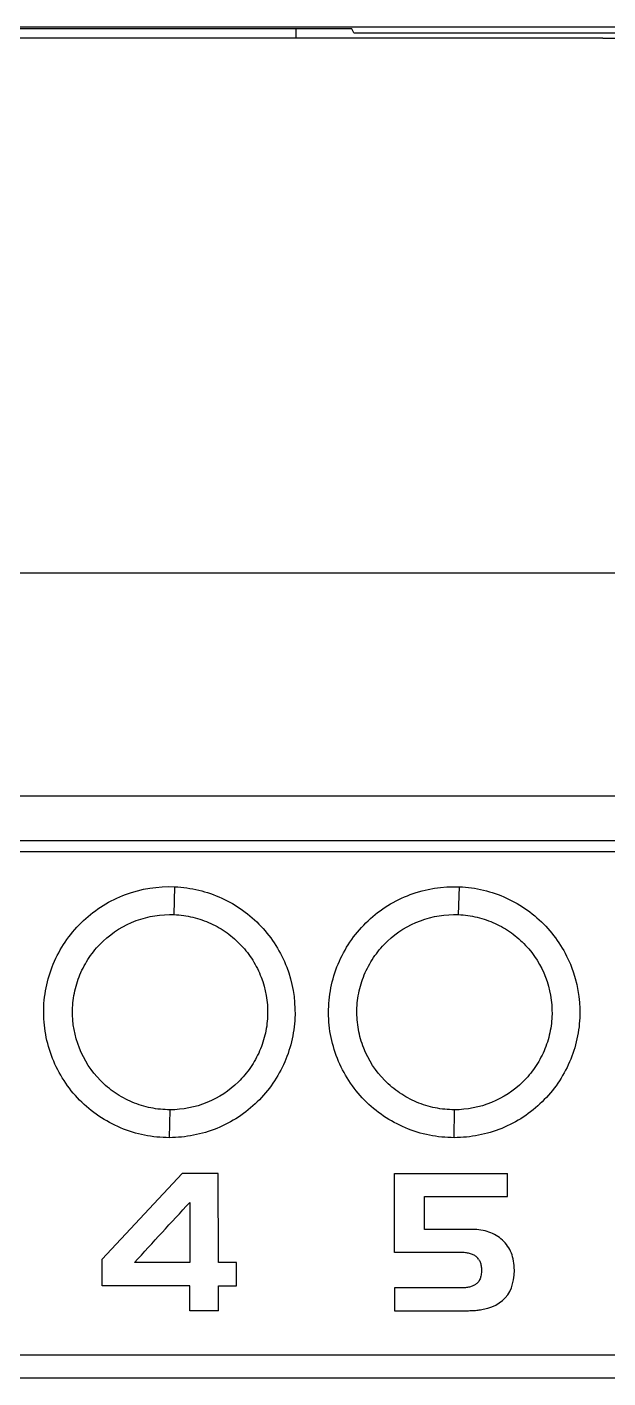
# Model space of a CAD drawing. Extents: x 86 to 639, y 68 to 658.
# Drawn here: x 318.28 to 328.7, y 338.93 to 363.15 of the extents above; entities that cross this region are included whole.
import ezdxf

# ---------------------------------------------------------------- set-up
doc = ezdxf.new("R2010")
doc.units = 0
doc.layers.get('0').update_dxf_attribs({"linetype": 'CONTINUOUS'})

msp = doc.modelspace()

# ---------------------------------------------------------------- linework, layer by layer
at = {"color": 7, "linetype": 'CONTINUOUS'}
for p, q in [((323.107, 362.949), (323.107, 363.118)), ((324.142, 363.046), (324.107, 363.118)), ((324.142, 363.046), (330.071, 363.045)), ((301.358, 348.564), (359.857, 348.564)), ((359.858, 348.364), (301.357, 348.364)), ((320.922, 347.237), (320.93, 347.736)), ((326.02, 347.237), (326.037, 347.736)), ((320.834, 343.238), (320.847, 343.738)), ((325.943, 343.238), (325.947, 343.738)), ((319.63, 341.06), (321.062, 342.598)), ((321.714, 341), (321.711, 342.598)), ((324.873, 341.18), (324.873, 342.598)), ((324.873, 342.598), (326.898, 342.598)), ((326.898, 342.186), (326.898, 342.598)), ((321.199, 342.076), (321.199, 341)), ((325.409, 341.593), (325.409, 342.186)), ((326.307, 341.592), (326.267, 341.593)), ((326.347, 341.59), (326.307, 341.592)), ((326.385, 341.586), (326.347, 341.59)), ((326.423, 341.581), (326.385, 341.586)), ((326.46, 341.574), (326.423, 341.581)), ((326.496, 341.566), (326.46, 341.574)), ((326.531, 341.556), (326.496, 341.566)), ((326.566, 341.545), (326.531, 341.556)), ((326.599, 341.532), (326.566, 341.545)), ((326.632, 341.518), (326.599, 341.532)), ((326.663, 341.502), (326.632, 341.518)), ((326.694, 341.485), (326.663, 341.502)), ((326.724, 341.466), (326.694, 341.485)), ((326.753, 341.446), (326.724, 341.466)), ((326.781, 341.424), (326.753, 341.446)), ((326.808, 341.401), (326.781, 341.424)), ((326.834, 341.376), (326.808, 341.401)), ((326.858, 341.35), (326.834, 341.376)), ((326.88, 341.323), (326.858, 341.35)), ((326.901, 341.295), (326.88, 341.323)), ((326.92, 341.265), (326.901, 341.295)), ((326.938, 341.235), (326.92, 341.265)), ((319.63, 340.584), (319.63, 341.06)), ((326.058, 341.18), (324.873, 341.18)), ((326.081, 341.18), (326.058, 341.18)), ((326.103, 341.179), (326.081, 341.18)), ((326.124, 341.177), (326.103, 341.179)), ((326.145, 341.175), (326.124, 341.177)), ((326.164, 341.173), (326.145, 341.175)), ((326.183, 341.17), (326.164, 341.173)), ((326.202, 341.166), (326.183, 341.17)), ((326.22, 341.162), (326.202, 341.166)), ((326.237, 341.156), (326.22, 341.162)), ((326.253, 341.151), (326.237, 341.156)), ((326.269, 341.145), (326.253, 341.151)), ((326.284, 341.138), (326.269, 341.145)), ((326.298, 341.131), (326.284, 341.138)), ((326.312, 341.123), (326.298, 341.131)), ((326.325, 341.115), (326.312, 341.123)), ((326.337, 341.106), (326.325, 341.115)), ((326.349, 341.096), (326.337, 341.106)), ((326.359, 341.086), (326.349, 341.096)), ((326.369, 341.075), (326.359, 341.086)), ((326.379, 341.063), (326.369, 341.075)), ((326.379, 341.063), (326.387, 341.05)), ((326.387, 341.05), (326.395, 341.037)), ((326.395, 341.037), (326.402, 341.023)), ((326.402, 341.023), (326.408, 341.008)), ((326.954, 341.203), (326.938, 341.235)), ((326.968, 341.17), (326.954, 341.203)), ((326.981, 341.136), (326.968, 341.17)), ((326.991, 341.1), (326.981, 341.136)), ((327.001, 341.064), (326.991, 341.1)), ((327.008, 341.026), (327.001, 341.064)), ((327.014, 340.987), (327.008, 341.026)), ((322.039, 340.584), (322.039, 341)), ((326.408, 341.008), (326.414, 340.992)), ((326.414, 340.992), (326.419, 340.976)), ((326.419, 340.976), (326.423, 340.959)), ((326.426, 340.778), (326.422, 340.758)), ((326.423, 340.959), (326.426, 340.941)), ((326.426, 340.941), (326.429, 340.923)), ((326.428, 340.797), (326.426, 340.778)), ((326.431, 340.818), (326.428, 340.797)), ((326.429, 340.923), (326.431, 340.903)), ((326.431, 340.903), (326.432, 340.883)), ((326.432, 340.84), (326.431, 340.818)), ((326.432, 340.883), (326.432, 340.863)), ((326.432, 340.863), (326.432, 340.84)), ((327.008, 340.692), (327.018, 340.775)), ((327.018, 340.947), (327.014, 340.987)), ((327.021, 340.905), (327.018, 340.947)), ((327.018, 340.775), (327.022, 340.863)), ((327.022, 340.863), (327.021, 340.905)), ((321.199, 340.584), (319.63, 340.584)), ((321.199, 340.136), (321.199, 340.584)), ((321.714, 340.136), (321.714, 340.584)), ((324.873, 340.545), (324.873, 340.136)), ((326.081, 340.545), (326.058, 340.545)), ((326.103, 340.546), (326.081, 340.545)), ((326.124, 340.547), (326.103, 340.546)), ((326.144, 340.549), (326.124, 340.547)), ((326.163, 340.551), (326.144, 340.549)), ((326.182, 340.554), (326.163, 340.551)), ((326.2, 340.557), (326.182, 340.554)), ((326.217, 340.56), (326.2, 340.557)), ((326.233, 340.564), (326.217, 340.56)), ((326.249, 340.569), (326.233, 340.564)), ((326.264, 340.573), (326.249, 340.569)), ((326.278, 340.579), (326.264, 340.573)), ((326.291, 340.585), (326.278, 340.579)), ((326.304, 340.591), (326.291, 340.585)), ((326.315, 340.598), (326.304, 340.591)), ((326.327, 340.605), (326.315, 340.598)), ((326.339, 340.615), (326.327, 340.605)), ((326.351, 340.625), (326.339, 340.615)), ((326.362, 340.637), (326.351, 340.625)), ((326.373, 340.649), (326.362, 340.637)), ((326.382, 340.662), (326.373, 340.649)), ((326.391, 340.676), (326.382, 340.662)), ((326.399, 340.691), (326.391, 340.676)), ((326.406, 340.706), (326.399, 340.691)), ((326.412, 340.723), (326.406, 340.706)), ((326.417, 340.74), (326.412, 340.723)), ((326.422, 340.758), (326.417, 340.74)), ((326.938, 340.479), (326.968, 340.545)), ((326.968, 340.545), (326.991, 340.615)), ((326.991, 340.615), (327.008, 340.692)), ((326.752, 340.275), (326.809, 340.318)), ((326.809, 340.318), (326.859, 340.366)), ((326.859, 340.366), (326.902, 340.42)), ((326.902, 340.42), (326.938, 340.479)), ((321.714, 340.136), (321.199, 340.136)), ((326.46, 340.161), (326.543, 340.181)), ((326.543, 340.181), (326.619, 340.207)), ((326.619, 340.207), (326.689, 340.238)), ((326.689, 340.238), (326.752, 340.275))]:
    msp.add_line(p, q, dxfattribs=at)
for points, knots in [([(328.607, 363.149), (325.808, 363.149), (320.202, 363.149), (314.613, 363.149), (311.814, 363.149)], [0, 0, 0, 0, 0.499113, 1, 1, 1, 1]), ([(324.107, 363.118), (322.053, 363.118), (317.949, 363.118), (313.857, 363.118), (311.814, 363.118)], [0, 0, 0, 0, 0.5005051, 1, 1, 1, 1]), ([(345.4, 363.149), (342.601, 363.149), (337.012, 363.149), (331.405, 363.149), (328.607, 363.149)], [0, 0, 0, 0, 0.500887, 1, 1, 1, 1]), ([(328.607, 362.949), (328.174, 362.949), (327.309, 362.949), (326.012, 362.949), (324.716, 362.949), (323.421, 362.949), (322.127, 362.949), (320.834, 362.949), (319.541, 362.949), (318.25, 362.949), (316.96, 362.949), (315.672, 362.949), (314.384, 362.949), (313.098, 362.949), (312.242, 362.949), (311.814, 362.949)], [0, 0, 0, 0, 0.077159, 0.154278, 0.231357, 0.308396, 0.385396, 0.462357, 0.539279, 0.616162, 0.693007, 0.769813, 0.84658, 0.923309, 1, 1, 1, 1]), ([(328.607, 362.949), (329.071, 362.949), (330.001, 362.949), (331.397, 362.949), (332.793, 362.949), (334.19, 362.949), (335.588, 362.949), (336.987, 362.949), (338.387, 362.949), (339.788, 362.949), (341.19, 362.949), (342.592, 362.949), (343.996, 362.949), (344.932, 362.949), (345.4, 362.949)], [0, 0, 0, 0, 0.082907, 0.165875, 0.248909, 0.332014, 0.415194, 0.498456, 0.581803, 0.665241, 0.748774, 0.832409, 0.916149, 1, 1, 1, 1]), ([(312.771, 353.364), (313.209, 353.364), (314.084, 353.364), (315.399, 353.364), (316.715, 353.364), (318.032, 353.364), (319.35, 353.364), (320.67, 353.364), (321.99, 353.364), (323.312, 353.365), (324.634, 353.365), (325.958, 353.365), (327.282, 353.365), (328.165, 353.365), (328.607, 353.365)], [0, 0, 0, 0, 0.083103, 0.166248, 0.249434, 0.332663, 0.415932, 0.499244, 0.582597, 0.665993, 0.749431, 0.832911, 0.916434, 1, 1, 1, 1]), ([(328.607, 353.365), (329.048, 353.365), (329.932, 353.365), (331.256, 353.365), (332.579, 353.365), (333.902, 353.365), (335.223, 353.364), (336.544, 353.364), (337.863, 353.364), (339.182, 353.364), (340.499, 353.364), (341.815, 353.364), (343.129, 353.364), (344.005, 353.364), (344.442, 353.364)], [0, 0, 0, 0, 0.083566, 0.167089, 0.250569, 0.334007, 0.417403, 0.500756, 0.584068, 0.667337, 0.750566, 0.833752, 0.916897, 1, 1, 1, 1]), ([(320.834, 343.238), (320.684, 343.238), (320.535, 343.253), (320.243, 343.312), (320.098, 343.356), (319.823, 343.472), (319.692, 343.543), (319.445, 343.71), (319.329, 343.807), (319.016, 344.126), (318.849, 344.383), (318.684, 344.797), (318.643, 344.942), (318.59, 345.237), (318.578, 345.385), (318.584, 345.683), (318.602, 345.834), (318.667, 346.125), (318.714, 346.266), (318.898, 346.677), (319.073, 346.924), (319.402, 347.232), (319.52, 347.322), (319.773, 347.479), (319.91, 347.546), (320.329, 347.701), (320.629, 347.749), (320.93, 347.736)], [0, 0, 0, 0, 0.0625, 0.0625, 0.125, 0.125, 0.1875, 0.1875, 0.25, 0.25, 0.375, 0.375, 0.4375, 0.4375, 0.5, 0.5, 0.5625, 0.5625, 0.625, 0.625, 0.75, 0.75, 0.8125, 0.8125, 0.875, 0.875, 1, 1, 1, 1]), ([(320.93, 347.736), (321.077, 347.73), (321.22, 347.709), (321.502, 347.642), (321.642, 347.594), (321.906, 347.473), (322.031, 347.4), (322.267, 347.231), (322.378, 347.134), (322.676, 346.817), (322.835, 346.565), (323.042, 346.025), (323.093, 345.731), (323.085, 345.297), (323.067, 345.15), (323.005, 344.866), (322.961, 344.728), (322.845, 344.462), (322.773, 344.333), (322.609, 344.094), (322.516, 343.983), (322.202, 343.676), (321.957, 343.515), (321.551, 343.35), (321.412, 343.309), (321.127, 343.253), (320.981, 343.238), (320.834, 343.238)], [0, 0, 0, 0, 0.0625, 0.0625, 0.125, 0.125, 0.1875, 0.1875, 0.25, 0.25, 0.375, 0.375, 0.5, 0.5, 0.5625, 0.5625, 0.625, 0.625, 0.6875, 0.6875, 0.75, 0.75, 0.875, 0.875, 0.9375, 0.9375, 1, 1, 1, 1]), ([(325.943, 343.238), (325.792, 343.238), (325.644, 343.253), (325.352, 343.312), (325.207, 343.356), (324.932, 343.472), (324.801, 343.542), (324.554, 343.71), (324.437, 343.807), (324.125, 344.126), (323.957, 344.382), (323.793, 344.796), (323.751, 344.942), (323.698, 345.236), (323.686, 345.384), (323.693, 345.682), (323.711, 345.833), (323.776, 346.123), (323.822, 346.265), (324.005, 346.676), (324.181, 346.923), (324.509, 347.23), (324.627, 347.321), (324.88, 347.478), (325.016, 347.545), (325.435, 347.7), (325.735, 347.749), (326.037, 347.736)], [0, 0, 0, 0, 0.0625, 0.0625, 0.125, 0.125, 0.1875, 0.1875, 0.25, 0.25, 0.375, 0.375, 0.4375, 0.4375, 0.5, 0.5, 0.5625, 0.5625, 0.625, 0.625, 0.75, 0.75, 0.8125, 0.8125, 0.875, 0.875, 1, 1, 1, 1]), ([(326.037, 347.736), (326.183, 347.73), (326.327, 347.71), (326.609, 347.642), (326.748, 347.594), (327.013, 347.474), (327.138, 347.401), (327.374, 347.232), (327.486, 347.135), (327.784, 346.818), (327.942, 346.566), (328.151, 346.026), (328.202, 345.732), (328.193, 345.298), (328.176, 345.151), (328.114, 344.867), (328.07, 344.729), (327.954, 344.463), (327.882, 344.333), (327.718, 344.095), (327.625, 343.984), (327.311, 343.677), (327.066, 343.515), (326.659, 343.35), (326.521, 343.309), (326.236, 343.253), (326.09, 343.238), (325.943, 343.238)], [0, 0, 0, 0, 0.0625, 0.0625, 0.125, 0.125, 0.1875, 0.1875, 0.25, 0.25, 0.375, 0.375, 0.5, 0.5, 0.5625, 0.5625, 0.625, 0.625, 0.6875, 0.6875, 0.75, 0.75, 0.875, 0.875, 0.9375, 0.9375, 1, 1, 1, 1]), ([(320.847, 343.738), (320.73, 343.738), (320.615, 343.75), (320.388, 343.795), (320.276, 343.83), (320.062, 343.92), (319.96, 343.975), (319.768, 344.105), (319.678, 344.181), (319.435, 344.429), (319.306, 344.628), (319.135, 345.058), (319.093, 345.292), (319.1, 345.64), (319.114, 345.757), (319.165, 345.983), (319.201, 346.093), (319.296, 346.306), (319.354, 346.408), (319.489, 346.597), (319.564, 346.684), (319.819, 346.923), (320.019, 347.047), (320.457, 347.21), (320.688, 347.247), (320.922, 347.237)], [0, 0, 0, 0, 0.0625, 0.0625, 0.125, 0.125, 0.1875, 0.1875, 0.25, 0.25, 0.375, 0.375, 0.5, 0.5, 0.5625, 0.5625, 0.625, 0.625, 0.6875, 0.6875, 0.75, 0.75, 0.875, 0.875, 1, 1, 1, 1]), ([(320.922, 347.237), (321.036, 347.232), (321.147, 347.216), (321.366, 347.163), (321.474, 347.126), (321.68, 347.032), (321.777, 346.975), (321.96, 346.843), (322.046, 346.768), (322.201, 346.603), (322.269, 346.514), (322.39, 346.322), (322.441, 346.22), (322.562, 345.905), (322.602, 345.677), (322.595, 345.339), (322.581, 345.225), (322.533, 345.004), (322.498, 344.897), (322.409, 344.69), (322.353, 344.59), (322.225, 344.404), (322.153, 344.318), (321.91, 344.08), (321.72, 343.954), (321.298, 343.782), (321.075, 343.738), (320.847, 343.738)], [0, 0, 0, 0, 0.0625, 0.0625, 0.125, 0.125, 0.1875, 0.1875, 0.25, 0.25, 0.3125, 0.3125, 0.375, 0.375, 0.5, 0.5, 0.5625, 0.5625, 0.625, 0.625, 0.6875, 0.6875, 0.75, 0.75, 0.875, 0.875, 1, 1, 1, 1]), ([(325.947, 343.738), (325.83, 343.738), (325.715, 343.75), (325.489, 343.795), (325.376, 343.83), (325.162, 343.92), (325.06, 343.975), (324.869, 344.105), (324.778, 344.181), (324.535, 344.429), (324.406, 344.628), (324.278, 344.95), (324.246, 345.063), (324.204, 345.292), (324.195, 345.407), (324.2, 345.639), (324.214, 345.756), (324.264, 345.982), (324.3, 346.091), (324.395, 346.304), (324.454, 346.407), (324.588, 346.596), (324.663, 346.683), (324.918, 346.922), (325.117, 347.046), (325.555, 347.21), (325.786, 347.246), (326.02, 347.237)], [0, 0, 0, 0, 0.0625, 0.0625, 0.125, 0.125, 0.1875, 0.1875, 0.25, 0.25, 0.375, 0.375, 0.4375, 0.4375, 0.5, 0.5, 0.5625, 0.5625, 0.625, 0.625, 0.6875, 0.6875, 0.75, 0.75, 0.875, 0.875, 1, 1, 1, 1]), ([(326.02, 347.237), (326.134, 347.232), (326.246, 347.216), (326.464, 347.164), (326.573, 347.126), (326.779, 347.032), (326.876, 346.976), (327.059, 346.844), (327.146, 346.768), (327.377, 346.522), (327.5, 346.326), (327.661, 345.906), (327.701, 345.678), (327.695, 345.34), (327.681, 345.226), (327.633, 345.005), (327.599, 344.898), (327.509, 344.691), (327.453, 344.59), (327.326, 344.404), (327.254, 344.318), (327.011, 344.08), (326.82, 343.954), (326.398, 343.782), (326.175, 343.738), (325.947, 343.738)], [0, 0, 0, 0, 0.0625, 0.0625, 0.125, 0.125, 0.1875, 0.1875, 0.25, 0.25, 0.375, 0.375, 0.5, 0.5, 0.5625, 0.5625, 0.625, 0.625, 0.6875, 0.6875, 0.75, 0.75, 0.875, 0.875, 1, 1, 1, 1]), ([(300.623, 339.342), (310.596, 339.342), (320.61, 339.342), (335.633, 339.342), (340.636, 339.342), (350.626, 339.342), (355.613, 339.342), (360.593, 339.342)], [0, 0, 0, 0, 0.5, 0.5, 0.75, 0.75, 1, 1, 1, 1]), ([(305.89, 338.937), (306.665, 338.936), (308.229, 338.936), (310.596, 338.935), (313.007, 338.934), (315.462, 338.933), (317.959, 338.932), (320.499, 338.931), (323.081, 338.931), (325.706, 338.931), (328.374, 338.93), (331.665, 338.93), (335.527, 338.93), (339.905, 338.93), (344.161, 338.931), (348.296, 338.931), (352.309, 338.933), (354.943, 338.934), (356.24, 338.934)], [0, 0, 0, 0, 0.046189, 0.09323, 0.14112, 0.189859, 0.239445, 0.289876, 0.341151, 0.393267, 0.446223, 0.500016, 0.589309, 0.676229, 0.760767, 0.842913, 0.92266, 1, 1, 1, 1])]:
    msp.add_open_spline(points, degree=3, knots=knots, dxfattribs=at)
for points in [[(312.398, 349.363), (323.195, 349.366), (334.019, 349.366), (344.816, 349.363)], [(321.711, 342.598), (321.495, 342.598), (321.278, 342.598), (321.062, 342.598)], [(320.208, 341), (320.538, 341.359), (320.869, 341.718), (321.199, 342.076)], [(325.409, 342.186), (325.906, 342.186), (326.402, 342.186), (326.898, 342.186)], [(326.267, 341.593), (325.981, 341.593), (325.695, 341.593), (325.409, 341.593)], [(321.199, 341), (320.869, 341), (320.538, 341), (320.208, 341)], [(322.039, 341), (321.931, 341), (321.823, 341), (321.714, 341)], [(321.714, 340.584), (321.823, 340.584), (321.931, 340.584), (322.039, 340.584)], [(326.058, 340.545), (325.663, 340.545), (325.268, 340.545), (324.873, 340.545)], [(324.873, 340.136), (325.306, 340.136), (325.739, 340.136), (326.171, 340.136)], [(326.171, 340.136), (326.206, 340.137), (326.24, 340.138), (326.274, 340.139)], [(326.274, 340.139), (326.306, 340.141), (326.338, 340.144), (326.37, 340.147)], [(326.37, 340.147), (326.4, 340.152), (326.43, 340.157), (326.46, 340.161)]]:
    msp.add_open_spline(points, degree=3, dxfattribs=at)

doc.saveas('drawing.dxf')
